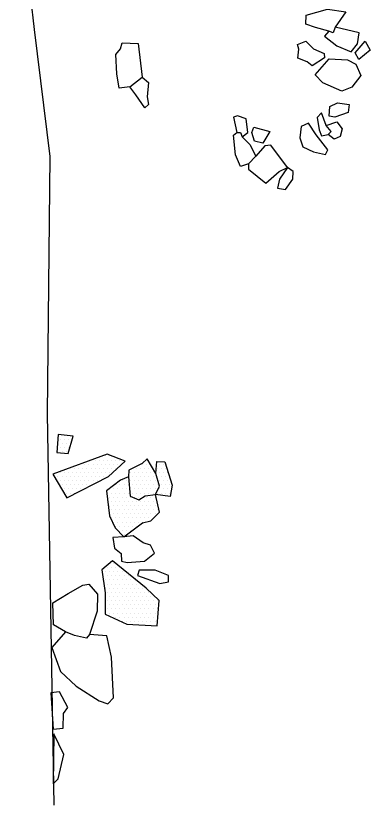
# Model space of a CAD drawing. Header units: metres. Extents: x 3.84 to 6.53, y -22.22 to -18.4.
# Drawn here: x 3.847 to 4.919, y -22.194 to -19.807 of the extents above; entities that cross this region are included whole.
import ezdxf

# ---------------------------------------------------------------- set-up
doc = ezdxf.new("R2010")
doc.units = ezdxf.units.M
doc.header["$LTSCALE"] = 25
doc.header["$MEASUREMENT"] = 0
doc.linetypes.add('STRICHPUNKTX2', pattern=[2, 1, -0.5, 0, -0.5])
doc.layers.get('0').update_dxf_attribs({"linetype": 'CONTINUOUS'})
for name, color, linetype in [('GRABUNGSGRENZE', 3, 'STRICHPUNKTX2'), ('STEINE', 4, 'CONTINUOUS'), ('STEINESCHRAFF', 4, 'CONTINUOUS')]:
    doc.layers.add(name, color=color, linetype=linetype)

# ---------------------------------------------------------------- blocks, each defined once
blk = doc.blocks.new('*X8')
at = {"color": 0}
for p, q in [((398.125, -2108.75), (398.125, -2108.75)), ((398.75, -2107.5), (398.75, -2107.5)), ((399.375, -2108.75), (399.375, -2108.75)), ((400.625, -2108.75), (400.625, -2108.75)), ((397.5, -2110), (397.5, -2110)), ((398.125, -2111.25), (398.125, -2111.25)), ((398.75, -2110), (398.75, -2110)), ((399.375, -2111.25), (399.375, -2111.25)), ((400, -2110), (400, -2110)), ((400.625, -2111.25), (400.625, -2111.25)), ((401.25, -2110), (401.25, -2110)), ((397.5, -2112.5), (397.5, -2112.5)), ((398.75, -2112.5), (398.75, -2112.5)), ((400, -2112.5), (400, -2112.5)), ((411.875, -2113.75), (411.875, -2113.75)), ((413.125, -2113.75), (413.125, -2113.75)), ((404.375, -2116.25), (404.375, -2116.25)), ((405.625, -2116.25), (405.625, -2116.25)), ((406.875, -2116.25), (406.875, -2116.25)), ((407.5, -2115), (407.5, -2115)), ((408.125, -2116.25), (408.125, -2116.25)), ((408.75, -2115), (408.75, -2115)), ((409.375, -2116.25), (409.375, -2116.25)), ((410, -2115), (410, -2115)), ((410.625, -2116.25), (410.625, -2116.25)), ((411.25, -2115), (411.25, -2115)), ((411.875, -2116.25), (411.875, -2116.25)), ((412.5, -2115), (412.5, -2115)), ((413.125, -2116.25), (413.125, -2116.25)), ((413.75, -2115), (413.75, -2115)), ((414.375, -2116.25), (414.375, -2116.25)), ((415, -2115), (415, -2115)), ((415.625, -2116.25), (415.625, -2116.25)), ((416.25, -2115), (416.25, -2115)), ((423.125, -2116.25), (423.125, -2116.25)), ((424.375, -2116.25), (424.375, -2116.25)), ((428.125, -2116.25), (428.125, -2116.25)), ((429.375, -2116.25), (429.375, -2116.25)), ((398.125, -2118.75), (398.125, -2118.75)), ((399.375, -2118.75), (399.375, -2118.75)), ((400.625, -2118.75), (400.625, -2118.75)), ((401.25, -2117.5), (401.25, -2117.5)), ((401.875, -2118.75), (401.875, -2118.75)), ((402.5, -2117.5), (402.5, -2117.5)), ((403.125, -2118.75), (403.125, -2118.75)), ((403.75, -2117.5), (403.75, -2117.5)), ((404.375, -2118.75), (404.375, -2118.75)), ((405, -2117.5), (405, -2117.5)), ((405.625, -2118.75), (405.625, -2118.75)), ((406.25, -2117.5), (406.25, -2117.5)), ((406.875, -2118.75), (406.875, -2118.75)), ((407.5, -2117.5), (407.5, -2117.5)), ((408.125, -2118.75), (408.125, -2118.75)), ((408.75, -2117.5), (408.75, -2117.5)), ((409.375, -2118.75), (409.375, -2118.75)), ((410, -2117.5), (410, -2117.5)), ((410.625, -2118.75), (410.625, -2118.75)), ((411.25, -2117.5), (411.25, -2117.5)), ((411.875, -2118.75), (411.875, -2118.75)), ((412.5, -2117.5), (412.5, -2117.5)), ((413.125, -2118.75), (413.125, -2118.75)), ((413.75, -2117.5), (413.75, -2117.5)), ((415, -2117.5), (415, -2117.5)), ((419.375, -2118.75), (419.375, -2118.75)), ((420.625, -2118.75), (420.625, -2118.75)), ((421.25, -2117.5), (421.25, -2117.5)), ((421.875, -2118.75), (421.875, -2118.75)), ((422.5, -2117.5), (422.5, -2117.5)), ((423.125, -2118.75), (423.125, -2118.75)), ((423.75, -2117.5), (423.75, -2117.5)), ((424.375, -2118.75), (424.375, -2118.75)), ((425, -2117.5), (425, -2117.5)), ((425.625, -2118.75), (425.625, -2118.75)), ((426.875, -2118.75), (426.875, -2118.75)), ((427.5, -2117.5), (427.5, -2117.5)), ((428.125, -2118.75), (428.125, -2118.75)), ((428.75, -2117.5), (428.75, -2117.5)), ((429.375, -2118.75), (429.375, -2118.75)), ((430, -2117.5), (430, -2117.5)), ((430.625, -2118.75), (430.625, -2118.75)), ((397.5, -2120), (397.5, -2120)), ((398.125, -2121.25), (398.125, -2121.25)), ((398.75, -2120), (398.75, -2120)), ((399.375, -2121.25), (399.375, -2121.25)), ((400, -2120), (400, -2120)), ((400.625, -2121.25), (400.625, -2121.25)), ((401.25, -2120), (401.25, -2120)), ((401.875, -2121.25), (401.875, -2121.25)), ((402.5, -2120), (402.5, -2120)), ((403.125, -2121.25), (403.125, -2121.25)), ((403.75, -2120), (403.75, -2120)), ((404.375, -2121.25), (404.375, -2121.25)), ((405, -2120), (405, -2120)), ((405.625, -2121.25), (405.625, -2121.25)), ((406.25, -2120), (406.25, -2120)), ((406.875, -2121.25), (406.875, -2121.25)), ((407.5, -2120), (407.5, -2120)), ((408.125, -2121.25), (408.125, -2121.25)), ((408.75, -2120), (408.75, -2120)), ((409.375, -2121.25), (409.375, -2121.25)), ((410, -2120), (410, -2120)), ((411.25, -2120), (411.25, -2120)), ((412.5, -2120), (412.5, -2120)), ((416.875, -2121.25), (416.875, -2121.25)), ((418.125, -2121.25), (418.125, -2121.25)), ((419.375, -2121.25), (419.375, -2121.25)), ((420, -2120), (420, -2120)), ((420.625, -2121.25), (420.625, -2121.25)), ((421.25, -2120), (421.25, -2120)), ((421.875, -2121.25), (421.875, -2121.25)), ((422.5, -2120), (422.5, -2120)), ((423.125, -2121.25), (423.125, -2121.25)), ((423.75, -2120), (423.75, -2120)), ((424.375, -2121.25), (424.375, -2121.25)), ((425, -2120), (425, -2120)), ((425.625, -2121.25), (425.625, -2121.25)), ((426.25, -2120), (426.25, -2120)), ((426.875, -2121.25), (426.875, -2121.25)), ((427.5, -2120), (427.5, -2120)), ((428.125, -2121.25), (428.125, -2121.25)), ((428.75, -2120), (428.75, -2120)), ((429.375, -2121.25), (429.375, -2121.25)), ((430, -2120), (430, -2120)), ((430.625, -2121.25), (430.625, -2121.25)), ((431.25, -2120), (431.25, -2120)), ((398.75, -2122.5), (398.75, -2122.5)), ((399.375, -2123.75), (399.375, -2123.75)), ((400, -2122.5), (400, -2122.5)), ((400.625, -2123.75), (400.625, -2123.75)), ((401.25, -2122.5), (401.25, -2122.5)), ((401.875, -2123.75), (401.875, -2123.75)), ((402.5, -2122.5), (402.5, -2122.5)), ((403.125, -2123.75), (403.125, -2123.75)), ((403.75, -2122.5), (403.75, -2122.5)), ((404.375, -2123.75), (404.375, -2123.75)), ((405, -2122.5), (405, -2122.5)), ((406.25, -2122.5), (406.25, -2122.5)), ((407.5, -2122.5), (407.5, -2122.5)), ((413.125, -2123.75), (413.125, -2123.75)), ((414.375, -2123.75), (414.375, -2123.75)), ((415, -2122.5), (415, -2122.5)), ((415.625, -2123.75), (415.625, -2123.75)), ((416.25, -2122.5), (416.25, -2122.5)), ((416.875, -2123.75), (416.875, -2123.75)), ((417.5, -2122.5), (417.5, -2122.5)), ((418.125, -2123.75), (418.125, -2123.75)), ((418.75, -2122.5), (418.75, -2122.5)), ((419.375, -2123.75), (419.375, -2123.75)), ((420, -2122.5), (420, -2122.5)), ((420.625, -2123.75), (420.625, -2123.75)), ((421.25, -2122.5), (421.25, -2122.5)), ((421.875, -2123.75), (421.875, -2123.75)), ((422.5, -2122.5), (422.5, -2122.5)), ((423.125, -2123.75), (423.125, -2123.75)), ((423.75, -2122.5), (423.75, -2122.5)), ((424.375, -2123.75), (424.375, -2123.75)), ((425, -2122.5), (425, -2122.5)), ((425.625, -2123.75), (425.625, -2123.75)), ((426.25, -2122.5), (426.25, -2122.5)), ((426.875, -2123.75), (426.875, -2123.75)), ((427.5, -2122.5), (427.5, -2122.5)), ((428.125, -2123.75), (428.125, -2123.75)), ((428.75, -2122.5), (428.75, -2122.5)), ((429.375, -2123.75), (429.375, -2123.75)), ((430, -2122.5), (430, -2122.5)), ((430.625, -2123.75), (430.625, -2123.75)), ((431.25, -2122.5), (431.25, -2122.5)), ((400, -2125), (400, -2125)), ((401.25, -2125), (401.25, -2125)), ((402.5, -2125), (402.5, -2125)), ((412.5, -2125), (412.5, -2125)), ((413.125, -2126.25), (413.125, -2126.25)), ((413.75, -2125), (413.75, -2125)), ((414.375, -2126.25), (414.375, -2126.25)), ((415, -2125), (415, -2125)), ((415.625, -2126.25), (415.625, -2126.25)), ((416.25, -2125), (416.25, -2125)), ((416.875, -2126.25), (416.875, -2126.25)), ((417.5, -2125), (417.5, -2125)), ((418.125, -2126.25), (418.125, -2126.25)), ((418.75, -2125), (418.75, -2125)), ((419.375, -2126.25), (419.375, -2126.25)), ((420, -2125), (420, -2125)), ((420.625, -2126.25), (420.625, -2126.25)), ((421.25, -2125), (421.25, -2125)), ((421.875, -2126.25), (421.875, -2126.25)), ((422.5, -2125), (422.5, -2125)), ((423.125, -2126.25), (423.125, -2126.25)), ((423.75, -2125), (423.75, -2125)), ((424.375, -2126.25), (424.375, -2126.25)), ((425, -2125), (425, -2125)), ((425.625, -2126.25), (425.625, -2126.25)), ((426.25, -2125), (426.25, -2125)), ((426.875, -2126.25), (426.875, -2126.25)), ((427.5, -2125), (427.5, -2125)), ((428.75, -2125), (428.75, -2125)), ((430, -2125), (430, -2125)), ((431.25, -2125), (431.25, -2125)), ((413.75, -2127.5), (413.75, -2127.5)), ((415, -2127.5), (415, -2127.5)), ((416.25, -2127.5), (416.25, -2127.5)), ((417.5, -2127.5), (417.5, -2127.5)), ((418.75, -2127.5), (418.75, -2127.5)), ((420, -2127.5), (420, -2127.5)), ((421.25, -2127.5), (421.25, -2127.5)), ((422.5, -2127.5), (422.5, -2127.5)), ((423.75, -2127.5), (423.75, -2127.5)), ((425, -2127.5), (425, -2127.5)), ((426.25, -2127.5), (426.25, -2127.5)), ((413.125, -2128.75), (413.125, -2128.75)), ((413.75, -2130), (413.75, -2130)), ((414.375, -2128.75), (414.375, -2128.75)), ((415, -2130), (415, -2130)), ((415.625, -2128.75), (415.625, -2128.75)), ((416.25, -2130), (416.25, -2130)), ((416.875, -2128.75), (416.875, -2128.75)), ((417.5, -2130), (417.5, -2130)), ((418.125, -2128.75), (418.125, -2128.75)), ((418.75, -2130), (418.75, -2130)), ((419.375, -2128.75), (419.375, -2128.75)), ((420, -2130), (420, -2130)), ((420.625, -2128.75), (420.625, -2128.75)), ((421.25, -2130), (421.25, -2130)), ((421.875, -2128.75), (421.875, -2128.75)), ((422.5, -2130), (422.5, -2130)), ((423.125, -2128.75), (423.125, -2128.75)), ((423.75, -2130), (423.75, -2130)), ((424.375, -2128.75), (424.375, -2128.75)), ((425, -2130), (425, -2130)), ((425.625, -2128.75), (425.625, -2128.75)), ((426.25, -2130), (426.25, -2130)), ((426.875, -2128.75), (426.875, -2128.75)), ((427.5, -2130), (427.5, -2130)), ((413.125, -2131.25), (413.125, -2131.25)), ((413.75, -2132.5), (413.75, -2132.5)), ((414.375, -2131.25), (414.375, -2131.25)), ((415, -2132.5), (415, -2132.5)), ((415.625, -2131.25), (415.625, -2131.25)), ((416.25, -2132.5), (416.25, -2132.5)), ((416.875, -2131.25), (416.875, -2131.25)), ((417.5, -2132.5), (417.5, -2132.5)), ((418.125, -2131.25), (418.125, -2131.25)), ((418.75, -2132.5), (418.75, -2132.5)), ((419.375, -2131.25), (419.375, -2131.25)), ((420, -2132.5), (420, -2132.5)), ((420.625, -2131.25), (420.625, -2131.25)), ((421.25, -2132.5), (421.25, -2132.5)), ((421.875, -2131.25), (421.875, -2131.25)), ((422.5, -2132.5), (422.5, -2132.5)), ((423.125, -2131.25), (423.125, -2131.25)), ((423.75, -2132.5), (423.75, -2132.5)), ((424.375, -2131.25), (424.375, -2131.25)), ((425, -2132.5), (425, -2132.5)), ((425.625, -2131.25), (425.625, -2131.25)), ((426.25, -2132.5), (426.25, -2132.5)), ((426.875, -2131.25), (426.875, -2131.25)), ((414.375, -2133.75), (414.375, -2133.75)), ((415, -2135), (415, -2135)), ((415.625, -2133.75), (415.625, -2133.75)), ((416.25, -2135), (416.25, -2135)), ((416.875, -2133.75), (416.875, -2133.75)), ((417.5, -2135), (417.5, -2135)), ((418.125, -2133.75), (418.125, -2133.75)), ((418.75, -2135), (418.75, -2135)), ((419.375, -2133.75), (419.375, -2133.75)), ((420, -2135), (420, -2135)), ((420.625, -2133.75), (420.625, -2133.75)), ((421.25, -2135), (421.25, -2135)), ((421.875, -2133.75), (421.875, -2133.75)), ((423.125, -2133.75), (423.125, -2133.75)), ((415.625, -2136.25), (415.625, -2136.25)), ((416.875, -2136.25), (416.875, -2136.25)), ((417.5, -2137.5), (417.5, -2137.5)), ((418.125, -2136.25), (418.125, -2136.25)), ((419.375, -2136.25), (419.375, -2136.25)), ((412.5, -2147.5), (412.5, -2147.5)), ((413.125, -2146.25), (413.125, -2146.25)), ((413.75, -2147.5), (413.75, -2147.5)), ((414.375, -2146.25), (414.375, -2146.25)), ((415, -2147.5), (415, -2147.5)), ((416.25, -2147.5), (416.25, -2147.5)), ((411.25, -2150), (411.25, -2150)), ((411.875, -2148.75), (411.875, -2148.75)), ((412.5, -2150), (412.5, -2150)), ((413.125, -2148.75), (413.125, -2148.75)), ((413.75, -2150), (413.75, -2150)), ((414.375, -2148.75), (414.375, -2148.75)), ((415, -2150), (415, -2150)), ((415.625, -2148.75), (415.625, -2148.75)), ((416.25, -2150), (416.25, -2150)), ((416.875, -2148.75), (416.875, -2148.75)), ((417.5, -2150), (417.5, -2150)), ((418.75, -2150), (418.75, -2150)), ((411.875, -2151.25), (411.875, -2151.25)), ((412.5, -2152.5), (412.5, -2152.5)), ((413.125, -2151.25), (413.125, -2151.25)), ((413.75, -2152.5), (413.75, -2152.5)), ((414.375, -2151.25), (414.375, -2151.25)), ((415, -2152.5), (415, -2152.5)), ((415.625, -2151.25), (415.625, -2151.25)), ((416.25, -2152.5), (416.25, -2152.5)), ((416.875, -2151.25), (416.875, -2151.25)), ((417.5, -2152.5), (417.5, -2152.5)), ((418.125, -2151.25), (418.125, -2151.25)), ((418.75, -2152.5), (418.75, -2152.5)), ((419.375, -2151.25), (419.375, -2151.25)), ((420, -2152.5), (420, -2152.5)), ((420.625, -2151.25), (420.625, -2151.25)), ((421.25, -2152.5), (421.25, -2152.5)), ((422.5, -2152.5), (422.5, -2152.5)), ((411.875, -2153.75), (411.875, -2153.75)), ((413.125, -2153.75), (413.125, -2153.75)), ((414.375, -2153.75), (414.375, -2153.75)), ((415.625, -2153.75), (415.625, -2153.75)), ((416.875, -2153.75), (416.875, -2153.75)), ((418.125, -2153.75), (418.125, -2153.75)), ((419.375, -2153.75), (419.375, -2153.75)), ((420.625, -2153.75), (420.625, -2153.75)), ((421.875, -2153.75), (421.875, -2153.75)), ((423.125, -2153.75), (423.125, -2153.75)), ((411.875, -2156.25), (411.875, -2156.25)), ((412.5, -2155), (412.5, -2155)), ((413.125, -2156.25), (413.125, -2156.25)), ((413.75, -2155), (413.75, -2155)), ((414.375, -2156.25), (414.375, -2156.25)), ((415, -2155), (415, -2155)), ((415.625, -2156.25), (415.625, -2156.25)), ((416.25, -2155), (416.25, -2155)), ((416.875, -2156.25), (416.875, -2156.25)), ((417.5, -2155), (417.5, -2155)), ((418.125, -2156.25), (418.125, -2156.25)), ((418.75, -2155), (418.75, -2155)), ((419.375, -2156.25), (419.375, -2156.25)), ((420, -2155), (420, -2155)), ((420.625, -2156.25), (420.625, -2156.25)), ((421.25, -2155), (421.25, -2155)), ((421.875, -2156.25), (421.875, -2156.25)), ((422.5, -2155), (422.5, -2155)), ((423.125, -2156.25), (423.125, -2156.25)), ((423.75, -2155), (423.75, -2155)), ((424.375, -2156.25), (424.375, -2156.25)), ((425, -2155), (425, -2155)), ((425.625, -2156.25), (425.625, -2156.25)), ((411.875, -2158.75), (411.875, -2158.75)), ((412.5, -2157.5), (412.5, -2157.5)), ((413.125, -2158.75), (413.125, -2158.75)), ((413.75, -2157.5), (413.75, -2157.5)), ((414.375, -2158.75), (414.375, -2158.75)), ((415, -2157.5), (415, -2157.5)), ((415.625, -2158.75), (415.625, -2158.75)), ((416.25, -2157.5), (416.25, -2157.5)), ((416.875, -2158.75), (416.875, -2158.75)), ((417.5, -2157.5), (417.5, -2157.5)), ((418.125, -2158.75), (418.125, -2158.75)), ((418.75, -2157.5), (418.75, -2157.5)), ((419.375, -2158.75), (419.375, -2158.75)), ((420, -2157.5), (420, -2157.5)), ((420.625, -2158.75), (420.625, -2158.75)), ((421.25, -2157.5), (421.25, -2157.5)), ((421.875, -2158.75), (421.875, -2158.75)), ((422.5, -2157.5), (422.5, -2157.5)), ((423.125, -2158.75), (423.125, -2158.75)), ((423.75, -2157.5), (423.75, -2157.5)), ((424.375, -2158.75), (424.375, -2158.75)), ((425, -2157.5), (425, -2157.5)), ((425.625, -2158.75), (425.625, -2158.75)), ((426.25, -2157.5), (426.25, -2157.5)), ((426.875, -2158.75), (426.875, -2158.75)), ((427.5, -2157.5), (427.5, -2157.5)), ((411.875, -2161.25), (411.875, -2161.25)), ((412.5, -2160), (412.5, -2160)), ((413.125, -2161.25), (413.125, -2161.25)), ((413.75, -2160), (413.75, -2160)), ((414.375, -2161.25), (414.375, -2161.25)), ((415, -2160), (415, -2160)), ((415.625, -2161.25), (415.625, -2161.25)), ((416.25, -2160), (416.25, -2160)), ((416.875, -2161.25), (416.875, -2161.25)), ((417.5, -2160), (417.5, -2160)), ((418.125, -2161.25), (418.125, -2161.25)), ((418.75, -2160), (418.75, -2160)), ((419.375, -2161.25), (419.375, -2161.25)), ((420, -2160), (420, -2160)), ((420.625, -2161.25), (420.625, -2161.25)), ((421.25, -2160), (421.25, -2160)), ((421.875, -2161.25), (421.875, -2161.25)), ((422.5, -2160), (422.5, -2160)), ((423.125, -2161.25), (423.125, -2161.25)), ((423.75, -2160), (423.75, -2160)), ((424.375, -2161.25), (424.375, -2161.25)), ((425, -2160), (425, -2160)), ((425.625, -2161.25), (425.625, -2161.25)), ((426.25, -2160), (426.25, -2160)), ((426.875, -2161.25), (426.875, -2161.25)), ((427.5, -2160), (427.5, -2160)), ((413.75, -2162.5), (413.75, -2162.5)), ((415, -2162.5), (415, -2162.5)), ((416.25, -2162.5), (416.25, -2162.5)), ((416.875, -2163.75), (416.875, -2163.75)), ((417.5, -2162.5), (417.5, -2162.5)), ((418.125, -2163.75), (418.125, -2163.75)), ((418.75, -2162.5), (418.75, -2162.5)), ((419.375, -2163.75), (419.375, -2163.75)), ((420, -2162.5), (420, -2162.5)), ((420.625, -2163.75), (420.625, -2163.75)), ((421.25, -2162.5), (421.25, -2162.5)), ((421.875, -2163.75), (421.875, -2163.75)), ((422.5, -2162.5), (422.5, -2162.5)), ((423.125, -2163.75), (423.125, -2163.75)), ((423.75, -2162.5), (423.75, -2162.5)), ((424.375, -2163.75), (424.375, -2163.75)), ((425, -2162.5), (425, -2162.5)), ((425.625, -2163.75), (425.625, -2163.75)), ((426.25, -2162.5), (426.25, -2162.5)), ((426.875, -2163.75), (426.875, -2163.75)), ((427.5, -2162.5), (427.5, -2162.5)), ((425, -2165), (425, -2165)), ((426.25, -2165), (426.25, -2165)), ((427.5, -2165), (427.5, -2165))]:
    blk.add_line(p, q, dxfattribs=at)

msp = doc.modelspace()

# ---------------------------------------------------------------- linework, layer by layer
at = {"layer": 'GRABUNGSGRENZE', "flags": 128}
msp.add_lwpolyline([(3.86, -18.4076), (3.8507, -18.7754), (3.8809, -19.2024), (3.8473, -19.3628), (3.9028, -19.8484), (3.9505, -20.2322), (3.942, -21.01), (3.9622, -22.1935)], dxfattribs=at)
at = {"layer": 'STEINE'}
for points in [[(4.7938, -19.8533), (4.7541, -19.8424), (4.7251, -19.8327), (4.7252, -19.8057), (4.7899, -19.7875), (4.846, -19.7948), (4.8137, -19.8416)], [(4.8614, -19.9156), (4.8813, -19.8917), (4.886, -19.8586), (4.8137, -19.8416), (4.807, -19.8589), (4.7938, -19.8533), (4.7815, -19.869), (4.8181, -19.8982), (4.8614, -19.9156)], [(4.1922, -20.0215), (4.16, -20.0255), (4.1525, -19.9822), (4.1497, -19.9241), (4.1645, -19.9073), (4.1691, -19.8885), (4.2175, -19.8907), (4.2294, -19.9931)], [(4.7441, -19.958), (4.7283, -19.9463), (4.7003, -19.935), (4.704, -19.9085), (4.6999, -19.8937), (4.7244, -19.8836), (4.7478, -19.9066), (4.7798, -19.921), (4.7808, -19.9347), (4.7441, -19.958)], [(4.7526, -19.9856), (4.7951, -19.9373), (4.8511, -19.94), (4.876, -19.9529), (4.8912, -19.9876), (4.8636, -20.0231), (4.834, -20.0353), (4.7765, -20.0101), (4.7526, -19.9856)], [(4.1922, -20.0215), (4.2294, -19.9931), (4.2487, -20.0084), (4.2445, -20.0522), (4.249, -20.0752), (4.2373, -20.0858), (4.2104, -20.0465), (4.1922, -20.0215)], [(4.7955, -20.111), (4.7977, -20.081), (4.8206, -20.0704), (4.8553, -20.0751), (4.8531, -20.0995), (4.8123, -20.1136), (4.7955, -20.111)], [(4.5325, -20.1729), (4.5488, -20.1602), (4.5444, -20.1184), (4.5184, -20.1091), (4.5057, -20.1137), (4.5157, -20.1601)], [(4.7923, -20.1655), (4.8015, -20.1574), (4.7863, -20.139), (4.7716, -20.1008), (4.7594, -20.1145), (4.7654, -20.1522), (4.7719, -20.1701), (4.7923, -20.1655)], [(4.7917, -20.2124), (4.7561, -20.167), (4.7328, -20.1322), (4.7104, -20.1413), (4.7062, -20.1765), (4.7153, -20.203), (4.7478, -20.2184), (4.784, -20.2261), (4.7917, -20.2124)], [(4.7863, -20.139), (4.8184, -20.1274), (4.8341, -20.1489), (4.829, -20.1718), (4.8101, -20.1804), (4.7923, -20.1655)], [(4.5516, -20.2549), (4.5271, -20.2625), (4.5119, -20.2273), (4.506, -20.1682), (4.5157, -20.1601), (4.5274, -20.1596), (4.5325, -20.1729), (4.5548, -20.1959), (4.5731, -20.2316)], [(4.5696, -20.1862), (4.5616, -20.1602), (4.5677, -20.1434), (4.6161, -20.1573), (4.5946, -20.1924), (4.5696, -20.1862)], [(4.6697, -20.266), (4.619, -20.1981), (4.6007, -20.2006), (4.5731, -20.2316), (4.5516, -20.2549), (4.551, -20.2712), (4.6039, -20.3127), (4.6437, -20.2777), (4.6697, -20.266)], [(4.6697, -20.266), (4.6447, -20.3011), (4.6385, -20.3286), (4.6629, -20.3327), (4.6854, -20.3007), (4.6865, -20.2783), (4.6697, -20.266)], [(3.9711, -21.1273), (4.0058, -21.1305), (4.0207, -21.078), (3.9754, -21.0728), (3.9711, -21.1273)], [(4.1779, -21.1534), (4.1234, -21.1319), (3.9592, -21.1925), (4.0013, -21.2639), (4.1278, -21.2001), (4.1779, -21.1534)], [(4.2451, -21.1465), (4.2293, -21.1607), (4.1895, -21.181), (4.1879, -21.2008), (4.1879, -21.2008), (4.1933, -21.2594), (4.2193, -21.2702), (4.2387, -21.2586), (4.2703, -21.2546), (4.2816, -21.2291), (4.271, -21.1909), (4.2451, -21.1465)], [(4.271, -21.1909), (4.2737, -21.1547), (4.2986, -21.1558), (4.3208, -21.2257), (4.3141, -21.2598), (4.2703, -21.2546)], [(4.1879, -21.2008), (4.1645, -21.211), (4.1216, -21.2434), (4.131, -21.3183), (4.1482, -21.3551), (4.1746, -21.3822), (4.2303, -21.34), (4.2563, -21.334), (4.2823, -21.3076), (4.2703, -21.2546)], [(4.141, -21.3846), (4.1455, -21.4167), (4.1663, -21.4331), (4.1672, -21.456), (4.1846, -21.4601), (4.237, -21.4562), (4.2672, -21.4313), (4.2545, -21.4079), (4.2326, -21.4002), (4.2026, -21.3787), (4.1746, -21.3822), (4.141, -21.3846)], [(4.1081, -21.4818), (4.1175, -21.5516), (4.1178, -21.6158), (4.1835, -21.6466), (4.2751, -21.6514), (4.2815, -21.5751), (4.2414, -21.5377), (4.1397, -21.4544), (4.1081, -21.4818)], [(4.2201, -21.4832), (4.216, -21.4995), (4.2832, -21.5231), (4.3097, -21.5186), (4.3092, -21.4987), (4.269, -21.4833), (4.2201, -21.4832)], [(4.0703, -21.6778), (4.0616, -21.689), (4.0249, -21.6807), (3.998, -21.6689), (3.9619, -21.6479), (3.959, -21.5822), (4.006, -21.5533), (4.0499, -21.528), (4.0682, -21.525), (4.0946, -21.5551), (4.0934, -21.6066), (4.0703, -21.6778)], [(3.998, -21.6689), (3.956, -21.7172), (3.9828, -21.7896), (4.03, -21.8341), (4.0992, -21.8776), (4.1256, -21.8874), (4.143, -21.8686), (4.1368, -21.7458), (4.1232, -21.681), (4.0703, -21.6778)], [(3.9921, -21.9165), (4.0049, -21.8982), (3.9796, -21.8507), (3.9536, -21.8542), (3.9609, -21.9632), (3.9909, -21.9603), (3.9921, -21.9165)], [(3.9603, -22.1293), (3.9757, -22.1136), (3.9922, -22.0398), (3.9623, -21.9775), (3.9603, -22.1293)]]:
    msp.add_lwpolyline(points, dxfattribs=at)
msp.add_lwpolyline([(4.8741, -19.9192), (4.9037, -19.8842), (4.9195, -19.9107), (4.8847, -19.9396)], close=True, dxfattribs=at)

# ---------------------------------------------------------------- block references
at = {"layer": 'STEINESCHRAFF', "xscale": 0.01, "yscale": 0.01, "zscale": 0.01}
msp.add_blockref('*X8', (0, 0), dxfattribs=at)

doc.saveas('drawing.dxf')
